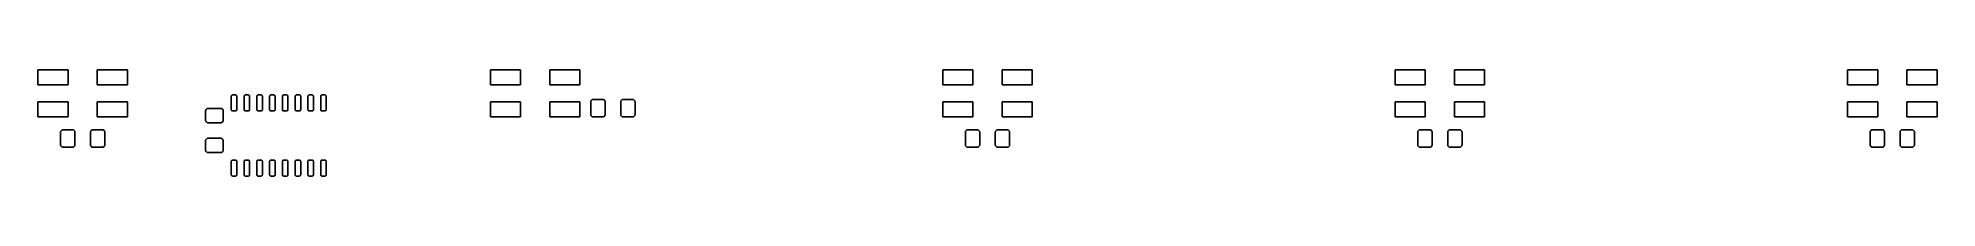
# Model space of a CAD drawing. Extents: x 56 to 244, y -89 to -78.
import ezdxf

# ---------------------------------------------------------------- set-up
doc = ezdxf.new("R2010")
doc.units = 0
doc.layers.add('BLACK', color=7, linetype='CONTINUOUS')

msp = doc.modelspace()

# ---------------------------------------------------------------- linework, layer by layer
at = {"layer": 'BLACK', "linetype": 'CONTINUOUS'}
for p, q in [((55.55, -79.65), (55.55, -78.15)), ((55.55, -78.15), (58.55, -78.15)), ((58.55, -78.15), (58.55, -79.65)), ((61.45, -79.65), (61.45, -78.15)), ((61.45, -78.15), (64.45, -78.15)), ((64.45, -78.15), (64.45, -79.65)), ((100.55, -79.65), (100.55, -78.15)), ((100.55, -78.15), (103.55, -78.15)), ((103.55, -78.15), (103.55, -79.65)), ((106.45, -79.65), (106.45, -78.15)), ((106.45, -78.15), (109.45, -78.15)), ((109.45, -78.15), (109.45, -79.65)), ((145.55, -79.65), (145.55, -78.15)), ((145.55, -78.15), (148.55, -78.15)), ((148.55, -78.15), (148.55, -79.65)), ((151.45, -79.65), (151.45, -78.15)), ((151.45, -78.15), (154.45, -78.15)), ((154.45, -78.15), (154.45, -79.65)), ((190.55, -79.65), (190.55, -78.15)), ((190.55, -78.15), (193.55, -78.15)), ((193.55, -78.15), (193.55, -79.65)), ((196.45, -79.65), (196.45, -78.15)), ((196.45, -78.15), (199.45, -78.15)), ((199.45, -78.15), (199.45, -79.65)), ((235.55, -79.65), (235.55, -78.15)), ((235.55, -78.15), (238.55, -78.15)), ((238.55, -78.15), (238.55, -79.65)), ((241.45, -79.65), (241.45, -78.15)), ((241.45, -78.15), (244.45, -78.15)), ((244.45, -78.15), (244.45, -79.65)), ((58.55, -79.65), (55.55, -79.65)), ((64.45, -79.65), (61.45, -79.65)), ((74.78, -80.7875), (74.7826, -80.7607)), ((74.78, -82.1125), (74.78, -80.7875)), ((74.7826, -80.7607), (74.7905, -80.7349)), ((74.7905, -80.7349), (74.8032, -80.7111)), ((74.8032, -80.7111), (74.8203, -80.6903)), ((74.8203, -80.6903), (74.8411, -80.6732)), ((74.8411, -80.6732), (74.8649, -80.6605)), ((74.8649, -80.6605), (74.8907, -80.6526)), ((74.8907, -80.6526), (74.9175, -80.65)), ((74.9175, -80.65), (75.1925, -80.65)), ((75.1925, -80.65), (75.2193, -80.6526)), ((75.2193, -80.6526), (75.2451, -80.6605)), ((75.2451, -80.6605), (75.2689, -80.6732)), ((75.2689, -80.6732), (75.2897, -80.6903)), ((75.2897, -80.6903), (75.3068, -80.7111)), ((75.3068, -80.7111), (75.3195, -80.7349)), ((75.3195, -80.7349), (75.3274, -80.7607)), ((75.3274, -80.7607), (75.33, -80.7875)), ((75.33, -80.7875), (75.33, -82.1125)), ((76.05, -80.7875), (76.0526, -80.7607)), ((76.05, -82.1125), (76.05, -80.7875)), ((76.0526, -80.7607), (76.0605, -80.7349)), ((76.0605, -80.7349), (76.0732, -80.7111)), ((76.0732, -80.7111), (76.0903, -80.6903)), ((76.0903, -80.6903), (76.1111, -80.6732)), ((76.1111, -80.6732), (76.1349, -80.6605)), ((76.1349, -80.6605), (76.1607, -80.6526)), ((76.1607, -80.6526), (76.1875, -80.65)), ((76.1875, -80.65), (76.4625, -80.65)), ((76.4625, -80.65), (76.4893, -80.6526)), ((76.4893, -80.6526), (76.5151, -80.6605)), ((76.5151, -80.6605), (76.5389, -80.6732)), ((76.5389, -80.6732), (76.5597, -80.6903)), ((76.5597, -80.6903), (76.5768, -80.7111)), ((76.5768, -80.7111), (76.5895, -80.7349)), ((76.5895, -80.7349), (76.5974, -80.7607)), ((76.5974, -80.7607), (76.6, -80.7875)), ((76.6, -80.7875), (76.6, -82.1125)), ((77.32, -80.7875), (77.3226, -80.7607)), ((77.32, -82.1125), (77.32, -80.7875)), ((77.3226, -80.7607), (77.3305, -80.7349)), ((77.3305, -80.7349), (77.3432, -80.7111)), ((77.3432, -80.7111), (77.3603, -80.6903)), ((77.3603, -80.6903), (77.3811, -80.6732)), ((77.3811, -80.6732), (77.4049, -80.6605)), ((77.4049, -80.6605), (77.4307, -80.6526)), ((77.4307, -80.6526), (77.4575, -80.65)), ((77.4575, -80.65), (77.7325, -80.65)), ((77.7325, -80.65), (77.7593, -80.6526)), ((77.7593, -80.6526), (77.7851, -80.6605)), ((77.7851, -80.6605), (77.8089, -80.6732)), ((77.8089, -80.6732), (77.8297, -80.6903)), ((77.8297, -80.6903), (77.8468, -80.7111)), ((77.8468, -80.7111), (77.8595, -80.7349)), ((77.8595, -80.7349), (77.8674, -80.7607)), ((77.8674, -80.7607), (77.87, -80.7875)), ((77.87, -80.7875), (77.87, -82.1125)), ((78.59, -80.7875), (78.5926, -80.7607)), ((78.59, -82.1125), (78.59, -80.7875)), ((78.5926, -80.7607), (78.6005, -80.7349)), ((78.6005, -80.7349), (78.6132, -80.7111)), ((78.6132, -80.7111), (78.6303, -80.6903)), ((78.6303, -80.6903), (78.6511, -80.6732)), ((78.6511, -80.6732), (78.6749, -80.6605)), ((78.6749, -80.6605), (78.7007, -80.6526)), ((78.7007, -80.6526), (78.7275, -80.65)), ((78.7275, -80.65), (79.0025, -80.65)), ((79.0025, -80.65), (79.0293, -80.6526)), ((79.0293, -80.6526), (79.0551, -80.6605)), ((79.0551, -80.6605), (79.0789, -80.6732)), ((79.0789, -80.6732), (79.0997, -80.6903)), ((79.0997, -80.6903), (79.1168, -80.7111)), ((79.1168, -80.7111), (79.1295, -80.7349)), ((79.1295, -80.7349), (79.1374, -80.7607)), ((79.1374, -80.7607), (79.14, -80.7875)), ((79.14, -80.7875), (79.14, -82.1125)), ((79.86, -80.7875), (79.8626, -80.7607)), ((79.86, -82.1125), (79.86, -80.7875)), ((79.8626, -80.7607), (79.8705, -80.7349)), ((79.8705, -80.7349), (79.8832, -80.7111)), ((79.8832, -80.7111), (79.9003, -80.6903)), ((79.9003, -80.6903), (79.9211, -80.6732)), ((79.9211, -80.6732), (79.9449, -80.6605)), ((79.9449, -80.6605), (79.9707, -80.6526)), ((79.9707, -80.6526), (79.9975, -80.65)), ((79.9975, -80.65), (80.2725, -80.65)), ((80.2725, -80.65), (80.2993, -80.6526)), ((80.2993, -80.6526), (80.3251, -80.6605)), ((80.3251, -80.6605), (80.3489, -80.6732)), ((80.3489, -80.6732), (80.3697, -80.6903)), ((80.3697, -80.6903), (80.3868, -80.7111)), ((80.3868, -80.7111), (80.3995, -80.7349)), ((80.3995, -80.7349), (80.4074, -80.7607)), ((80.4074, -80.7607), (80.41, -80.7875)), ((80.41, -80.7875), (80.41, -82.1125)), ((81.13, -80.7875), (81.1326, -80.7607)), ((81.13, -82.1125), (81.13, -80.7875)), ((81.1326, -80.7607), (81.1405, -80.7349)), ((81.1405, -80.7349), (81.1532, -80.7111)), ((81.1532, -80.7111), (81.1703, -80.6903)), ((81.1703, -80.6903), (81.1911, -80.6732)), ((81.1911, -80.6732), (81.2149, -80.6605)), ((81.2149, -80.6605), (81.2407, -80.6526)), ((81.2407, -80.6526), (81.2675, -80.65)), ((81.2675, -80.65), (81.5425, -80.65)), ((81.5425, -80.65), (81.5693, -80.6526)), ((81.5693, -80.6526), (81.5951, -80.6605)), ((81.5951, -80.6605), (81.6189, -80.6732)), ((81.6189, -80.6732), (81.6397, -80.6903)), ((81.6397, -80.6903), (81.6568, -80.7111)), ((81.6568, -80.7111), (81.6695, -80.7349)), ((81.6695, -80.7349), (81.6774, -80.7607)), ((81.6774, -80.7607), (81.68, -80.7875)), ((81.68, -80.7875), (81.68, -82.1125)), ((82.4, -80.7875), (82.4026, -80.7607)), ((82.4, -82.1125), (82.4, -80.7875)), ((82.4026, -80.7607), (82.4105, -80.7349)), ((82.4105, -80.7349), (82.4232, -80.7111)), ((82.4232, -80.7111), (82.4403, -80.6903)), ((82.4403, -80.6903), (82.4611, -80.6732)), ((82.4611, -80.6732), (82.4849, -80.6605)), ((82.4849, -80.6605), (82.5107, -80.6526)), ((82.5107, -80.6526), (82.5375, -80.65)), ((82.5375, -80.65), (82.8125, -80.65)), ((82.8125, -80.65), (82.8393, -80.6526)), ((82.8393, -80.6526), (82.8651, -80.6605)), ((82.8651, -80.6605), (82.8889, -80.6732)), ((82.8889, -80.6732), (82.9097, -80.6903)), ((82.9097, -80.6903), (82.9268, -80.7111)), ((82.9268, -80.7111), (82.9395, -80.7349)), ((82.9395, -80.7349), (82.9474, -80.7607)), ((82.9474, -80.7607), (82.95, -80.7875)), ((82.95, -80.7875), (82.95, -82.1125)), ((83.67, -80.7875), (83.6726, -80.7607)), ((83.67, -82.1125), (83.67, -80.7875)), ((83.6726, -80.7607), (83.6805, -80.7349)), ((83.6805, -80.7349), (83.6932, -80.7111)), ((83.6932, -80.7111), (83.7103, -80.6903)), ((83.7103, -80.6903), (83.7311, -80.6732)), ((83.7311, -80.6732), (83.7549, -80.6605)), ((83.7549, -80.6605), (83.7807, -80.6526)), ((83.7807, -80.6526), (83.8075, -80.65)), ((83.8075, -80.65), (84.0825, -80.65)), ((84.0825, -80.65), (84.1093, -80.6526)), ((84.1093, -80.6526), (84.1351, -80.6605)), ((84.1351, -80.6605), (84.1589, -80.6732)), ((84.1589, -80.6732), (84.1797, -80.6903)), ((84.1797, -80.6903), (84.1968, -80.7111)), ((84.1968, -80.7111), (84.2095, -80.7349)), ((84.2095, -80.7349), (84.2174, -80.7607)), ((84.2174, -80.7607), (84.22, -80.7875)), ((84.22, -80.7875), (84.22, -82.1125)), ((103.55, -79.65), (100.55, -79.65)), ((109.45, -79.65), (106.45, -79.65)), ((110.557, -81.2493), (110.58, -81.2061)), ((110.58, -81.2061), (110.611, -81.1682)), ((110.611, -81.1682), (110.649, -81.1371)), ((110.649, -81.1371), (110.692, -81.114)), ((110.692, -81.114), (110.739, -81.0998)), ((110.739, -81.0998), (110.787, -81.095)), ((110.787, -81.095), (111.712, -81.095)), ((111.712, -81.095), (111.761, -81.0998)), ((111.761, -81.0998), (111.808, -81.114)), ((111.808, -81.114), (111.851, -81.1371)), ((111.851, -81.1371), (111.889, -81.1682)), ((111.889, -81.1682), (111.92, -81.2061)), ((111.92, -81.2061), (111.943, -81.2493)), ((113.532, -81.2493), (113.555, -81.2061)), ((113.555, -81.2061), (113.586, -81.1682)), ((113.586, -81.1682), (113.624, -81.1371)), ((113.624, -81.1371), (113.667, -81.114)), ((113.667, -81.114), (113.714, -81.0998)), ((113.714, -81.0998), (113.762, -81.095)), ((113.762, -81.095), (114.688, -81.095)), ((114.688, -81.095), (114.736, -81.0998)), ((114.736, -81.0998), (114.783, -81.114)), ((114.783, -81.114), (114.826, -81.1371)), ((114.826, -81.1371), (114.864, -81.1682)), ((114.864, -81.1682), (114.895, -81.2061)), ((114.895, -81.2061), (114.918, -81.2493)), ((148.55, -79.65), (145.55, -79.65)), ((154.45, -79.65), (151.45, -79.65)), ((193.55, -79.65), (190.55, -79.65)), ((199.45, -79.65), (196.45, -79.65)), ((238.55, -79.65), (235.55, -79.65)), ((244.45, -79.65), (241.45, -79.65)), ((55.55, -82.85), (55.55, -81.35)), ((55.55, -81.35), (58.55, -81.35)), ((58.55, -82.85), (55.55, -82.85)), ((58.55, -81.35), (58.55, -82.85)), ((61.45, -82.85), (61.45, -81.35)), ((61.45, -81.35), (64.45, -81.35)), ((64.45, -82.85), (61.45, -82.85)), ((64.45, -81.35), (64.45, -82.85)), ((72.225, -82.25), (72.2298, -82.2012)), ((72.225, -83.175), (72.225, -82.25)), ((72.2298, -82.2012), (72.244, -82.1543)), ((72.244, -82.1543), (72.2671, -82.1111)), ((72.2671, -82.1111), (72.2982, -82.0732)), ((72.2982, -82.0732), (72.3361, -82.0421)), ((72.3361, -82.0421), (72.3793, -82.019)), ((72.3793, -82.019), (72.4262, -82.0048)), ((72.4262, -82.0048), (72.475, -82)), ((72.475, -82), (73.725, -82)), ((73.725, -82), (73.7738, -82.0048)), ((73.7738, -82.0048), (73.8207, -82.019)), ((73.8207, -82.019), (73.8639, -82.0421)), ((73.8639, -82.0421), (73.9018, -82.0732)), ((73.9018, -82.0732), (73.9329, -82.1111)), ((73.9329, -82.1111), (73.956, -82.1543)), ((73.956, -82.1543), (73.9702, -82.2012)), ((73.9702, -82.2012), (73.975, -82.25)), ((73.975, -82.25), (73.975, -83.175)), ((74.7826, -82.1393), (74.78, -82.1125)), ((74.7905, -82.1651), (74.7826, -82.1393)), ((74.8032, -82.1889), (74.7905, -82.1651)), ((74.8203, -82.2097), (74.8032, -82.1889)), ((74.8411, -82.2268), (74.8203, -82.2097)), ((74.8649, -82.2395), (74.8411, -82.2268)), ((74.8907, -82.2474), (74.8649, -82.2395)), ((74.9175, -82.25), (74.8907, -82.2474)), ((75.1925, -82.25), (74.9175, -82.25)), ((75.2193, -82.2474), (75.1925, -82.25)), ((75.2451, -82.2395), (75.2193, -82.2474)), ((75.2689, -82.2268), (75.2451, -82.2395)), ((75.2897, -82.2097), (75.2689, -82.2268)), ((75.3068, -82.1889), (75.2897, -82.2097)), ((75.3195, -82.1651), (75.3068, -82.1889)), ((75.3274, -82.1393), (75.3195, -82.1651)), ((75.33, -82.1125), (75.3274, -82.1393)), ((76.0526, -82.1393), (76.05, -82.1125)), ((76.0605, -82.1651), (76.0526, -82.1393)), ((76.0732, -82.1889), (76.0605, -82.1651)), ((76.0903, -82.2097), (76.0732, -82.1889)), ((76.1111, -82.2268), (76.0903, -82.2097)), ((76.1349, -82.2395), (76.1111, -82.2268)), ((76.1607, -82.2474), (76.1349, -82.2395)), ((76.1875, -82.25), (76.1607, -82.2474)), ((76.4625, -82.25), (76.1875, -82.25)), ((76.4893, -82.2474), (76.4625, -82.25)), ((76.5151, -82.2395), (76.4893, -82.2474)), ((76.5389, -82.2268), (76.5151, -82.2395)), ((76.5597, -82.2097), (76.5389, -82.2268)), ((76.5768, -82.1889), (76.5597, -82.2097)), ((76.5895, -82.1651), (76.5768, -82.1889)), ((76.5974, -82.1393), (76.5895, -82.1651)), ((76.6, -82.1125), (76.5974, -82.1393)), ((77.3226, -82.1393), (77.32, -82.1125)), ((77.3305, -82.1651), (77.3226, -82.1393)), ((77.3432, -82.1889), (77.3305, -82.1651)), ((77.3603, -82.2097), (77.3432, -82.1889)), ((77.3811, -82.2268), (77.3603, -82.2097)), ((77.4049, -82.2395), (77.3811, -82.2268)), ((77.4307, -82.2474), (77.4049, -82.2395)), ((77.4575, -82.25), (77.4307, -82.2474)), ((77.7325, -82.25), (77.4575, -82.25)), ((77.7593, -82.2474), (77.7325, -82.25)), ((77.7851, -82.2395), (77.7593, -82.2474)), ((77.8089, -82.2268), (77.7851, -82.2395)), ((77.8297, -82.2097), (77.8089, -82.2268)), ((77.8468, -82.1889), (77.8297, -82.2097)), ((77.8595, -82.1651), (77.8468, -82.1889)), ((77.8674, -82.1393), (77.8595, -82.1651)), ((77.87, -82.1125), (77.8674, -82.1393)), ((78.5926, -82.1393), (78.59, -82.1125)), ((78.6005, -82.1651), (78.5926, -82.1393)), ((78.6132, -82.1889), (78.6005, -82.1651)), ((78.6303, -82.2097), (78.6132, -82.1889)), ((78.6511, -82.2268), (78.6303, -82.2097)), ((78.6749, -82.2395), (78.6511, -82.2268)), ((78.7007, -82.2474), (78.6749, -82.2395)), ((78.7275, -82.25), (78.7007, -82.2474)), ((79.0025, -82.25), (78.7275, -82.25)), ((79.0293, -82.2474), (79.0025, -82.25)), ((79.0551, -82.2395), (79.0293, -82.2474)), ((79.0789, -82.2268), (79.0551, -82.2395)), ((79.0997, -82.2097), (79.0789, -82.2268)), ((79.1168, -82.1889), (79.0997, -82.2097)), ((79.1295, -82.1651), (79.1168, -82.1889)), ((79.1374, -82.1393), (79.1295, -82.1651)), ((79.14, -82.1125), (79.1374, -82.1393)), ((79.8626, -82.1393), (79.86, -82.1125)), ((79.8705, -82.1651), (79.8626, -82.1393)), ((79.8832, -82.1889), (79.8705, -82.1651)), ((79.9003, -82.2097), (79.8832, -82.1889)), ((79.9211, -82.2268), (79.9003, -82.2097)), ((79.9449, -82.2395), (79.9211, -82.2268)), ((79.9707, -82.2474), (79.9449, -82.2395)), ((79.9975, -82.25), (79.9707, -82.2474)), ((80.2725, -82.25), (79.9975, -82.25)), ((80.2993, -82.2474), (80.2725, -82.25)), ((80.3251, -82.2395), (80.2993, -82.2474)), ((80.3489, -82.2268), (80.3251, -82.2395)), ((80.3697, -82.2097), (80.3489, -82.2268)), ((80.3868, -82.1889), (80.3697, -82.2097)), ((80.3995, -82.1651), (80.3868, -82.1889)), ((80.4074, -82.1393), (80.3995, -82.1651)), ((80.41, -82.1125), (80.4074, -82.1393)), ((81.1326, -82.1393), (81.13, -82.1125)), ((81.1405, -82.1651), (81.1326, -82.1393)), ((81.1532, -82.1889), (81.1405, -82.1651)), ((81.1703, -82.2097), (81.1532, -82.1889)), ((81.1911, -82.2268), (81.1703, -82.2097)), ((81.2149, -82.2395), (81.1911, -82.2268)), ((81.2407, -82.2474), (81.2149, -82.2395)), ((81.2675, -82.25), (81.2407, -82.2474)), ((81.5425, -82.25), (81.2675, -82.25)), ((81.5693, -82.2474), (81.5425, -82.25)), ((81.5951, -82.2395), (81.5693, -82.2474)), ((81.6189, -82.2268), (81.5951, -82.2395)), ((81.6397, -82.2097), (81.6189, -82.2268)), ((81.6568, -82.1889), (81.6397, -82.2097)), ((81.6695, -82.1651), (81.6568, -82.1889)), ((81.6774, -82.1393), (81.6695, -82.1651)), ((81.68, -82.1125), (81.6774, -82.1393)), ((82.4026, -82.1393), (82.4, -82.1125)), ((82.4105, -82.1651), (82.4026, -82.1393)), ((82.4232, -82.1889), (82.4105, -82.1651)), ((82.4403, -82.2097), (82.4232, -82.1889)), ((82.4611, -82.2268), (82.4403, -82.2097)), ((82.4849, -82.2395), (82.4611, -82.2268)), ((82.5107, -82.2474), (82.4849, -82.2395)), ((82.5375, -82.25), (82.5107, -82.2474)), ((82.8125, -82.25), (82.5375, -82.25)), ((82.8393, -82.2474), (82.8125, -82.25)), ((82.8651, -82.2395), (82.8393, -82.2474)), ((82.8889, -82.2268), (82.8651, -82.2395)), ((82.9097, -82.2097), (82.8889, -82.2268)), ((82.9268, -82.1889), (82.9097, -82.2097)), ((82.9395, -82.1651), (82.9268, -82.1889)), ((82.9474, -82.1393), (82.9395, -82.1651)), ((82.95, -82.1125), (82.9474, -82.1393)), ((83.6726, -82.1393), (83.67, -82.1125)), ((83.6805, -82.1651), (83.6726, -82.1393)), ((83.6932, -82.1889), (83.6805, -82.1651)), ((83.7103, -82.2097), (83.6932, -82.1889)), ((83.7311, -82.2268), (83.7103, -82.2097)), ((83.7549, -82.2395), (83.7311, -82.2268)), ((83.7807, -82.2474), (83.7549, -82.2395)), ((83.8075, -82.25), (83.7807, -82.2474)), ((84.0825, -82.25), (83.8075, -82.25)), ((84.1093, -82.2474), (84.0825, -82.25)), ((84.1351, -82.2395), (84.1093, -82.2474)), ((84.1589, -82.2268), (84.1351, -82.2395)), ((84.1797, -82.2097), (84.1589, -82.2268)), ((84.1968, -82.1889), (84.1797, -82.2097)), ((84.2095, -82.1651), (84.1968, -82.1889)), ((84.2174, -82.1393), (84.2095, -82.1651)), ((84.22, -82.1125), (84.2174, -82.1393)), ((100.55, -82.85), (100.55, -81.35)), ((100.55, -81.35), (103.55, -81.35)), ((103.55, -82.85), (100.55, -82.85)), ((103.55, -81.35), (103.55, -82.85)), ((106.45, -82.85), (106.45, -81.35)), ((106.45, -81.35), (109.45, -81.35)), ((109.45, -82.85), (106.45, -82.85)), ((109.45, -81.35), (109.45, -82.85)), ((110.537, -81.345), (110.542, -81.2962)), ((110.537, -82.595), (110.537, -81.345)), ((110.542, -82.6438), (110.537, -82.595)), ((110.542, -81.2962), (110.557, -81.2493)), ((110.557, -82.6907), (110.542, -82.6438)), ((110.58, -82.7339), (110.557, -82.6907)), ((110.611, -82.7718), (110.58, -82.7339)), ((110.649, -82.8029), (110.611, -82.7718)), ((110.692, -82.826), (110.649, -82.8029)), ((110.739, -82.8402), (110.692, -82.826)), ((110.787, -82.845), (110.739, -82.8402)), ((111.712, -82.845), (110.787, -82.845)), ((111.761, -82.8402), (111.712, -82.845)), ((111.808, -82.826), (111.761, -82.8402)), ((111.851, -82.8029), (111.808, -82.826)), ((111.889, -82.7718), (111.851, -82.8029)), ((111.92, -82.7339), (111.889, -82.7718)), ((111.943, -82.6907), (111.92, -82.7339)), ((111.943, -81.2493), (111.958, -81.2962)), ((111.958, -82.6438), (111.943, -82.6907)), ((111.958, -81.2962), (111.962, -81.345)), ((111.962, -82.595), (111.958, -82.6438)), ((111.962, -81.345), (111.962, -82.595)), ((113.512, -81.345), (113.517, -81.2962)), ((113.512, -82.595), (113.512, -81.345)), ((113.517, -82.6438), (113.512, -82.595)), ((113.517, -81.2962), (113.532, -81.2493)), ((113.532, -82.6907), (113.517, -82.6438)), ((113.555, -82.7339), (113.532, -82.6907)), ((113.586, -82.7718), (113.555, -82.7339)), ((113.624, -82.8029), (113.586, -82.7718)), ((113.667, -82.826), (113.624, -82.8029)), ((113.714, -82.8402), (113.667, -82.826)), ((113.762, -82.845), (113.714, -82.8402)), ((114.688, -82.845), (113.762, -82.845)), ((114.736, -82.8402), (114.688, -82.845)), ((114.783, -82.826), (114.736, -82.8402)), ((114.826, -82.8029), (114.783, -82.826)), ((114.864, -82.7718), (114.826, -82.8029)), ((114.895, -82.7339), (114.864, -82.7718)), ((114.918, -82.6907), (114.895, -82.7339)), ((114.918, -81.2493), (114.933, -81.2962)), ((114.933, -82.6438), (114.918, -82.6907)), ((114.933, -81.2962), (114.938, -81.345)), ((114.938, -82.595), (114.933, -82.6438)), ((114.938, -81.345), (114.938, -82.595)), ((145.55, -82.85), (145.55, -81.35)), ((145.55, -81.35), (148.55, -81.35)), ((148.55, -82.85), (145.55, -82.85)), ((148.55, -81.35), (148.55, -82.85)), ((151.45, -82.85), (151.45, -81.35)), ((151.45, -81.35), (154.45, -81.35)), ((154.45, -82.85), (151.45, -82.85)), ((154.45, -81.35), (154.45, -82.85)), ((190.55, -82.85), (190.55, -81.35)), ((190.55, -81.35), (193.55, -81.35)), ((193.55, -82.85), (190.55, -82.85)), ((193.55, -81.35), (193.55, -82.85)), ((196.45, -82.85), (196.45, -81.35)), ((196.45, -81.35), (199.45, -81.35)), ((199.45, -82.85), (196.45, -82.85)), ((199.45, -81.35), (199.45, -82.85)), ((235.55, -82.85), (235.55, -81.35)), ((235.55, -81.35), (238.55, -81.35)), ((238.55, -82.85), (235.55, -82.85)), ((238.55, -81.35), (238.55, -82.85)), ((241.45, -82.85), (241.45, -81.35)), ((241.45, -81.35), (244.45, -81.35)), ((244.45, -82.85), (241.45, -82.85)), ((244.45, -81.35), (244.45, -82.85)), ((57.8, -84.375), (57.8048, -84.3262)), ((57.8, -85.625), (57.8, -84.375)), ((57.8048, -84.3262), (57.819, -84.2793)), ((57.819, -84.2793), (57.8421, -84.2361)), ((57.8421, -84.2361), (57.8732, -84.1982)), ((57.8732, -84.1982), (57.9111, -84.1671)), ((57.9111, -84.1671), (57.9543, -84.144)), ((57.9543, -84.144), (58.0012, -84.1298)), ((58.0012, -84.1298), (58.05, -84.125)), ((58.05, -84.125), (58.975, -84.125)), ((58.975, -84.125), (59.0238, -84.1298)), ((59.0238, -84.1298), (59.0707, -84.144)), ((59.0707, -84.144), (59.1139, -84.1671)), ((59.1139, -84.1671), (59.1518, -84.1982)), ((59.1518, -84.1982), (59.1829, -84.2361)), ((59.1829, -84.2361), (59.206, -84.2793)), ((59.206, -84.2793), (59.2202, -84.3262)), ((59.2202, -84.3262), (59.225, -84.375)), ((59.225, -84.375), (59.225, -85.625)), ((60.775, -84.375), (60.7798, -84.3262)), ((60.775, -85.625), (60.775, -84.375)), ((60.7798, -84.3262), (60.794, -84.2793)), ((60.794, -84.2793), (60.8171, -84.2361)), ((60.8171, -84.2361), (60.8482, -84.1982)), ((60.8482, -84.1982), (60.8861, -84.1671)), ((60.8861, -84.1671), (60.9293, -84.144)), ((60.9293, -84.144), (60.9762, -84.1298)), ((60.9762, -84.1298), (61.025, -84.125)), ((61.025, -84.125), (61.95, -84.125)), ((61.95, -84.125), (61.9988, -84.1298)), ((61.9988, -84.1298), (62.0457, -84.144)), ((62.0457, -84.144), (62.0889, -84.1671)), ((62.0889, -84.1671), (62.1268, -84.1982)), ((62.1268, -84.1982), (62.1579, -84.2361)), ((62.1579, -84.2361), (62.181, -84.2793)), ((62.181, -84.2793), (62.1952, -84.3262)), ((62.1952, -84.3262), (62.2, -84.375)), ((62.2, -84.375), (62.2, -85.625)), ((72.2298, -83.2238), (72.225, -83.175)), ((72.244, -83.2707), (72.2298, -83.2238)), ((72.2671, -83.3139), (72.244, -83.2707)), ((72.2982, -83.3518), (72.2671, -83.3139)), ((72.3361, -83.3829), (72.2982, -83.3518)), ((72.3793, -83.406), (72.3361, -83.3829)), ((72.3361, -85.0171), (72.3793, -84.994)), ((72.4262, -83.4202), (72.3793, -83.406)), ((72.3793, -84.994), (72.4262, -84.9798)), ((72.475, -83.425), (72.4262, -83.4202)), ((72.4262, -84.9798), (72.475, -84.975)), ((73.725, -83.425), (72.475, -83.425)), ((72.475, -84.975), (73.725, -84.975)), ((73.7738, -83.4202), (73.725, -83.425)), ((73.725, -84.975), (73.7738, -84.9798)), ((73.8207, -83.406), (73.7738, -83.4202)), ((73.7738, -84.9798), (73.8207, -84.994)), ((73.8639, -83.3829), (73.8207, -83.406)), ((73.8207, -84.994), (73.8639, -85.0171)), ((73.9018, -83.3518), (73.8639, -83.3829)), ((73.9329, -83.3139), (73.9018, -83.3518)), ((73.956, -83.2707), (73.9329, -83.3139)), ((73.9702, -83.2238), (73.956, -83.2707)), ((73.975, -83.175), (73.9702, -83.2238)), ((147.8, -84.375), (147.805, -84.3262)), ((147.8, -85.625), (147.8, -84.375)), ((147.805, -84.3262), (147.819, -84.2793)), ((147.819, -84.2793), (147.842, -84.2361)), ((147.842, -84.2361), (147.873, -84.1982)), ((147.873, -84.1982), (147.911, -84.1671)), ((147.911, -84.1671), (147.954, -84.144)), ((147.954, -84.144), (148.001, -84.1298)), ((148.001, -84.1298), (148.05, -84.125)), ((148.05, -84.125), (148.975, -84.125)), ((148.975, -84.125), (149.024, -84.1298)), ((149.024, -84.1298), (149.071, -84.144)), ((149.071, -84.144), (149.114, -84.1671)), ((149.114, -84.1671), (149.152, -84.1982)), ((149.152, -84.1982), (149.183, -84.2361)), ((149.183, -84.2361), (149.206, -84.2793)), ((149.206, -84.2793), (149.22, -84.3262)), ((149.22, -84.3262), (149.225, -84.375)), ((149.225, -84.375), (149.225, -85.625)), ((150.775, -84.375), (150.78, -84.3262)), ((150.775, -85.625), (150.775, -84.375)), ((150.78, -84.3262), (150.794, -84.2793)), ((150.794, -84.2793), (150.817, -84.2361)), ((150.817, -84.2361), (150.848, -84.1982)), ((150.848, -84.1982), (150.886, -84.1671)), ((150.886, -84.1671), (150.929, -84.144)), ((150.929, -84.144), (150.976, -84.1298)), ((150.976, -84.1298), (151.025, -84.125)), ((151.025, -84.125), (151.95, -84.125)), ((151.95, -84.125), (151.999, -84.1298)), ((151.999, -84.1298), (152.046, -84.144)), ((152.046, -84.144), (152.089, -84.1671)), ((152.089, -84.1671), (152.127, -84.1982)), ((152.127, -84.1982), (152.158, -84.2361)), ((152.158, -84.2361), (152.181, -84.2793)), ((152.181, -84.2793), (152.195, -84.3262)), ((152.195, -84.3262), (152.2, -84.375)), ((152.2, -84.375), (152.2, -85.625)), ((192.8, -84.375), (192.805, -84.3262)), ((192.8, -85.625), (192.8, -84.375)), ((192.805, -84.3262), (192.819, -84.2793)), ((192.819, -84.2793), (192.842, -84.2361)), ((192.842, -84.2361), (192.873, -84.1982)), ((192.873, -84.1982), (192.911, -84.1671)), ((192.911, -84.1671), (192.954, -84.144)), ((192.954, -84.144), (193.001, -84.1298)), ((193.001, -84.1298), (193.05, -84.125)), ((193.05, -84.125), (193.975, -84.125)), ((193.975, -84.125), (194.024, -84.1298)), ((194.024, -84.1298), (194.071, -84.144)), ((194.071, -84.144), (194.114, -84.1671)), ((194.114, -84.1671), (194.152, -84.1982)), ((194.152, -84.1982), (194.183, -84.2361)), ((194.183, -84.2361), (194.206, -84.2793)), ((194.206, -84.2793), (194.22, -84.3262)), ((194.22, -84.3262), (194.225, -84.375)), ((194.225, -84.375), (194.225, -85.625)), ((195.775, -84.375), (195.78, -84.3262)), ((195.775, -85.625), (195.775, -84.375)), ((195.78, -84.3262), (195.794, -84.2793)), ((195.794, -84.2793), (195.817, -84.2361)), ((195.817, -84.2361), (195.848, -84.1982)), ((195.848, -84.1982), (195.886, -84.1671)), ((195.886, -84.1671), (195.929, -84.144)), ((195.929, -84.144), (195.976, -84.1298)), ((195.976, -84.1298), (196.025, -84.125)), ((196.025, -84.125), (196.95, -84.125)), ((196.95, -84.125), (196.999, -84.1298)), ((196.999, -84.1298), (197.046, -84.144)), ((197.046, -84.144), (197.089, -84.1671)), ((197.089, -84.1671), (197.127, -84.1982)), ((197.127, -84.1982), (197.158, -84.2361)), ((197.158, -84.2361), (197.181, -84.2793)), ((197.181, -84.2793), (197.195, -84.3262)), ((197.195, -84.3262), (197.2, -84.375)), ((197.2, -84.375), (197.2, -85.625)), ((237.8, -84.375), (237.805, -84.3262)), ((237.8, -85.625), (237.8, -84.375)), ((237.805, -84.3262), (237.819, -84.2793)), ((237.819, -84.2793), (237.842, -84.2361)), ((237.842, -84.2361), (237.873, -84.1982)), ((237.873, -84.1982), (237.911, -84.1671)), ((237.911, -84.1671), (237.954, -84.144)), ((237.954, -84.144), (238.001, -84.1298)), ((238.001, -84.1298), (238.05, -84.125)), ((238.05, -84.125), (238.975, -84.125)), ((238.975, -84.125), (239.024, -84.1298)), ((239.024, -84.1298), (239.071, -84.144)), ((239.071, -84.144), (239.114, -84.1671)), ((239.114, -84.1671), (239.152, -84.1982)), ((239.152, -84.1982), (239.183, -84.2361)), ((239.183, -84.2361), (239.206, -84.2793)), ((239.206, -84.2793), (239.22, -84.3262)), ((239.22, -84.3262), (239.225, -84.375)), ((239.225, -84.375), (239.225, -85.625)), ((240.775, -84.375), (240.78, -84.3262)), ((240.775, -85.625), (240.775, -84.375)), ((240.78, -84.3262), (240.794, -84.2793)), ((240.794, -84.2793), (240.817, -84.2361)), ((240.817, -84.2361), (240.848, -84.1982)), ((240.848, -84.1982), (240.886, -84.1671)), ((240.886, -84.1671), (240.929, -84.144)), ((240.929, -84.144), (240.976, -84.1298)), ((240.976, -84.1298), (241.025, -84.125)), ((241.025, -84.125), (241.95, -84.125)), ((241.95, -84.125), (241.999, -84.1298)), ((241.999, -84.1298), (242.046, -84.144)), ((242.046, -84.144), (242.089, -84.1671)), ((242.089, -84.1671), (242.127, -84.1982)), ((242.127, -84.1982), (242.158, -84.2361)), ((242.158, -84.2361), (242.181, -84.2793)), ((242.181, -84.2793), (242.195, -84.3262)), ((242.195, -84.3262), (242.2, -84.375)), ((242.2, -84.375), (242.2, -85.625)), ((57.8048, -85.6738), (57.8, -85.625)), ((57.819, -85.7207), (57.8048, -85.6738)), ((57.8421, -85.7639), (57.819, -85.7207)), ((57.8732, -85.8018), (57.8421, -85.7639)), ((57.9111, -85.8329), (57.8732, -85.8018)), ((57.9543, -85.856), (57.9111, -85.8329)), ((58.0012, -85.8702), (57.9543, -85.856)), ((58.05, -85.875), (58.0012, -85.8702)), ((58.975, -85.875), (58.05, -85.875)), ((59.0238, -85.8702), (58.975, -85.875)), ((59.0707, -85.856), (59.0238, -85.8702)), ((59.1139, -85.8329), (59.0707, -85.856)), ((59.1518, -85.8018), (59.1139, -85.8329)), ((59.1829, -85.7639), (59.1518, -85.8018)), ((59.206, -85.7207), (59.1829, -85.7639)), ((59.2202, -85.6738), (59.206, -85.7207)), ((59.225, -85.625), (59.2202, -85.6738)), ((60.7798, -85.6738), (60.775, -85.625)), ((60.794, -85.7207), (60.7798, -85.6738)), ((60.8171, -85.7639), (60.794, -85.7207)), ((60.8482, -85.8018), (60.8171, -85.7639)), ((60.8861, -85.8329), (60.8482, -85.8018)), ((60.9293, -85.856), (60.8861, -85.8329)), ((60.9762, -85.8702), (60.9293, -85.856)), ((61.025, -85.875), (60.9762, -85.8702)), ((61.95, -85.875), (61.025, -85.875)), ((61.9988, -85.8702), (61.95, -85.875)), ((62.0457, -85.856), (61.9988, -85.8702)), ((62.0889, -85.8329), (62.0457, -85.856)), ((62.1268, -85.8018), (62.0889, -85.8329)), ((62.1579, -85.7639), (62.1268, -85.8018)), ((62.181, -85.7207), (62.1579, -85.7639)), ((62.1952, -85.6738), (62.181, -85.7207)), ((62.2, -85.625), (62.1952, -85.6738)), ((72.225, -85.225), (72.2298, -85.1762)), ((72.225, -86.15), (72.225, -85.225)), ((72.2298, -86.1988), (72.225, -86.15)), ((72.2298, -85.1762), (72.244, -85.1293)), ((72.244, -86.2457), (72.2298, -86.1988)), ((72.244, -85.1293), (72.2671, -85.0861)), ((72.2671, -86.2889), (72.244, -86.2457)), ((72.2671, -85.0861), (72.2982, -85.0482)), ((72.2982, -86.3268), (72.2671, -86.2889)), ((72.2982, -85.0482), (72.3361, -85.0171)), ((72.3361, -86.3579), (72.2982, -86.3268)), ((72.3793, -86.381), (72.3361, -86.3579)), ((72.4262, -86.3952), (72.3793, -86.381)), ((72.475, -86.4), (72.4262, -86.3952)), ((73.725, -86.4), (72.475, -86.4)), ((73.7738, -86.3952), (73.725, -86.4)), ((73.8207, -86.381), (73.7738, -86.3952)), ((73.8639, -86.3579), (73.8207, -86.381)), ((73.8639, -85.0171), (73.9018, -85.0482)), ((73.9018, -86.3268), (73.8639, -86.3579)), ((73.9018, -85.0482), (73.9329, -85.0861)), ((73.9329, -86.2889), (73.9018, -86.3268)), ((73.9329, -85.0861), (73.956, -85.1293)), ((73.956, -86.2457), (73.9329, -86.2889)), ((73.956, -85.1293), (73.9702, -85.1762)), ((73.9702, -86.1988), (73.956, -86.2457)), ((73.9702, -85.1762), (73.975, -85.225)), ((73.975, -86.15), (73.9702, -86.1988)), ((73.975, -85.225), (73.975, -86.15)), ((147.805, -85.6738), (147.8, -85.625)), ((147.819, -85.7207), (147.805, -85.6738)), ((147.842, -85.7639), (147.819, -85.7207)), ((147.873, -85.8018), (147.842, -85.7639)), ((147.911, -85.8329), (147.873, -85.8018)), ((147.954, -85.856), (147.911, -85.8329)), ((148.001, -85.8702), (147.954, -85.856)), ((148.05, -85.875), (148.001, -85.8702)), ((148.975, -85.875), (148.05, -85.875)), ((149.024, -85.8702), (148.975, -85.875)), ((149.071, -85.856), (149.024, -85.8702)), ((149.114, -85.8329), (149.071, -85.856)), ((149.152, -85.8018), (149.114, -85.8329)), ((149.183, -85.7639), (149.152, -85.8018)), ((149.206, -85.7207), (149.183, -85.7639)), ((149.22, -85.6738), (149.206, -85.7207)), ((149.225, -85.625), (149.22, -85.6738)), ((150.78, -85.6738), (150.775, -85.625)), ((150.794, -85.7207), (150.78, -85.6738)), ((150.817, -85.7639), (150.794, -85.7207)), ((150.848, -85.8018), (150.817, -85.7639)), ((150.886, -85.8329), (150.848, -85.8018)), ((150.929, -85.856), (150.886, -85.8329)), ((150.976, -85.8702), (150.929, -85.856)), ((151.025, -85.875), (150.976, -85.8702)), ((151.95, -85.875), (151.025, -85.875)), ((151.999, -85.8702), (151.95, -85.875)), ((152.046, -85.856), (151.999, -85.8702)), ((152.089, -85.8329), (152.046, -85.856)), ((152.127, -85.8018), (152.089, -85.8329)), ((152.158, -85.7639), (152.127, -85.8018)), ((152.181, -85.7207), (152.158, -85.7639)), ((152.195, -85.6738), (152.181, -85.7207)), ((152.2, -85.625), (152.195, -85.6738)), ((192.805, -85.6738), (192.8, -85.625)), ((192.819, -85.7207), (192.805, -85.6738)), ((192.842, -85.7639), (192.819, -85.7207)), ((192.873, -85.8018), (192.842, -85.7639)), ((192.911, -85.8329), (192.873, -85.8018)), ((192.954, -85.856), (192.911, -85.8329)), ((193.001, -85.8702), (192.954, -85.856)), ((193.05, -85.875), (193.001, -85.8702)), ((193.975, -85.875), (193.05, -85.875)), ((194.024, -85.8702), (193.975, -85.875)), ((194.071, -85.856), (194.024, -85.8702)), ((194.114, -85.8329), (194.071, -85.856)), ((194.152, -85.8018), (194.114, -85.8329)), ((194.183, -85.7639), (194.152, -85.8018)), ((194.206, -85.7207), (194.183, -85.7639)), ((194.22, -85.6738), (194.206, -85.7207)), ((194.225, -85.625), (194.22, -85.6738)), ((195.78, -85.6738), (195.775, -85.625)), ((195.794, -85.7207), (195.78, -85.6738)), ((195.817, -85.7639), (195.794, -85.7207)), ((195.848, -85.8018), (195.817, -85.7639)), ((195.886, -85.8329), (195.848, -85.8018)), ((195.929, -85.856), (195.886, -85.8329)), ((195.976, -85.8702), (195.929, -85.856)), ((196.025, -85.875), (195.976, -85.8702)), ((196.95, -85.875), (196.025, -85.875)), ((196.999, -85.8702), (196.95, -85.875)), ((197.046, -85.856), (196.999, -85.8702)), ((197.089, -85.8329), (197.046, -85.856)), ((197.127, -85.8018), (197.089, -85.8329)), ((197.158, -85.7639), (197.127, -85.8018)), ((197.181, -85.7207), (197.158, -85.7639)), ((197.195, -85.6738), (197.181, -85.7207)), ((197.2, -85.625), (197.195, -85.6738)), ((237.805, -85.6738), (237.8, -85.625)), ((237.819, -85.7207), (237.805, -85.6738)), ((237.842, -85.7639), (237.819, -85.7207)), ((237.873, -85.8018), (237.842, -85.7639)), ((237.911, -85.8329), (237.873, -85.8018)), ((237.954, -85.856), (237.911, -85.8329)), ((238.001, -85.8702), (237.954, -85.856)), ((238.05, -85.875), (238.001, -85.8702)), ((238.975, -85.875), (238.05, -85.875)), ((239.024, -85.8702), (238.975, -85.875)), ((239.071, -85.856), (239.024, -85.8702)), ((239.114, -85.8329), (239.071, -85.856)), ((239.152, -85.8018), (239.114, -85.8329)), ((239.183, -85.7639), (239.152, -85.8018)), ((239.206, -85.7207), (239.183, -85.7639)), ((239.22, -85.6738), (239.206, -85.7207)), ((239.225, -85.625), (239.22, -85.6738)), ((240.78, -85.6738), (240.775, -85.625)), ((240.794, -85.7207), (240.78, -85.6738)), ((240.817, -85.7639), (240.794, -85.7207)), ((240.848, -85.8018), (240.817, -85.7639)), ((240.886, -85.8329), (240.848, -85.8018)), ((240.929, -85.856), (240.886, -85.8329)), ((240.976, -85.8702), (240.929, -85.856)), ((241.025, -85.875), (240.976, -85.8702)), ((241.95, -85.875), (241.025, -85.875)), ((241.999, -85.8702), (241.95, -85.875)), ((242.046, -85.856), (241.999, -85.8702)), ((242.089, -85.8329), (242.046, -85.856)), ((242.127, -85.8018), (242.089, -85.8329)), ((242.158, -85.7639), (242.127, -85.8018)), ((242.181, -85.7207), (242.158, -85.7639)), ((242.195, -85.6738), (242.181, -85.7207)), ((242.2, -85.625), (242.195, -85.6738)), ((74.78, -87.2875), (74.7826, -87.2607)), ((74.78, -88.6125), (74.78, -87.2875)), ((74.7826, -88.6393), (74.78, -88.6125)), ((74.7826, -87.2607), (74.7905, -87.2349)), ((74.7905, -88.6651), (74.7826, -88.6393)), ((74.7905, -87.2349), (74.8032, -87.2111)), ((74.8032, -88.6889), (74.7905, -88.6651)), ((74.8032, -87.2111), (74.8203, -87.1903)), ((74.8203, -88.7097), (74.8032, -88.6889)), ((74.8203, -87.1903), (74.8411, -87.1732)), ((74.8411, -88.7268), (74.8203, -88.7097)), ((74.8411, -87.1732), (74.8649, -87.1605)), ((74.8649, -88.7395), (74.8411, -88.7268)), ((74.8649, -87.1605), (74.8907, -87.1526)), ((74.8907, -88.7474), (74.8649, -88.7395)), ((74.8907, -87.1526), (74.9175, -87.15)), ((74.9175, -88.75), (74.8907, -88.7474)), ((74.9175, -87.15), (75.1925, -87.15)), ((75.1925, -88.75), (74.9175, -88.75)), ((75.1925, -87.15), (75.2193, -87.1526)), ((75.2193, -88.7474), (75.1925, -88.75)), ((75.2193, -87.1526), (75.2451, -87.1605)), ((75.2451, -88.7395), (75.2193, -88.7474)), ((75.2451, -87.1605), (75.2689, -87.1732)), ((75.2689, -88.7268), (75.2451, -88.7395)), ((75.2689, -87.1732), (75.2897, -87.1903)), ((75.2897, -88.7097), (75.2689, -88.7268)), ((75.2897, -87.1903), (75.3068, -87.2111)), ((75.3068, -88.6889), (75.2897, -88.7097)), ((75.3068, -87.2111), (75.3195, -87.2349)), ((75.3195, -88.6651), (75.3068, -88.6889)), ((75.3195, -87.2349), (75.3274, -87.2607)), ((75.3274, -88.6393), (75.3195, -88.6651)), ((75.3274, -87.2607), (75.33, -87.2875)), ((75.33, -88.6125), (75.3274, -88.6393)), ((75.33, -87.2875), (75.33, -88.6125)), ((76.05, -87.2875), (76.0526, -87.2607)), ((76.05, -88.6125), (76.05, -87.2875)), ((76.0526, -88.6393), (76.05, -88.6125)), ((76.0526, -87.2607), (76.0605, -87.2349)), ((76.0605, -88.6651), (76.0526, -88.6393)), ((76.0605, -87.2349), (76.0732, -87.2111)), ((76.0732, -88.6889), (76.0605, -88.6651)), ((76.0732, -87.2111), (76.0903, -87.1903)), ((76.0903, -88.7097), (76.0732, -88.6889)), ((76.0903, -87.1903), (76.1111, -87.1732)), ((76.1111, -88.7268), (76.0903, -88.7097)), ((76.1111, -87.1732), (76.1349, -87.1605)), ((76.1349, -88.7395), (76.1111, -88.7268)), ((76.1349, -87.1605), (76.1607, -87.1526)), ((76.1607, -88.7474), (76.1349, -88.7395)), ((76.1607, -87.1526), (76.1875, -87.15)), ((76.1875, -88.75), (76.1607, -88.7474)), ((76.1875, -87.15), (76.4625, -87.15)), ((76.4625, -88.75), (76.1875, -88.75)), ((76.4625, -87.15), (76.4893, -87.1526)), ((76.4893, -88.7474), (76.4625, -88.75)), ((76.4893, -87.1526), (76.5151, -87.1605)), ((76.5151, -88.7395), (76.4893, -88.7474)), ((76.5151, -87.1605), (76.5389, -87.1732)), ((76.5389, -88.7268), (76.5151, -88.7395)), ((76.5389, -87.1732), (76.5597, -87.1903)), ((76.5597, -88.7097), (76.5389, -88.7268)), ((76.5597, -87.1903), (76.5768, -87.2111)), ((76.5768, -88.6889), (76.5597, -88.7097)), ((76.5768, -87.2111), (76.5895, -87.2349)), ((76.5895, -88.6651), (76.5768, -88.6889)), ((76.5895, -87.2349), (76.5974, -87.2607)), ((76.5974, -88.6393), (76.5895, -88.6651)), ((76.5974, -87.2607), (76.6, -87.2875)), ((76.6, -88.6125), (76.5974, -88.6393)), ((76.6, -87.2875), (76.6, -88.6125)), ((77.32, -87.2875), (77.3226, -87.2607)), ((77.32, -88.6125), (77.32, -87.2875)), ((77.3226, -88.6393), (77.32, -88.6125)), ((77.3226, -87.2607), (77.3305, -87.2349)), ((77.3305, -88.6651), (77.3226, -88.6393)), ((77.3305, -87.2349), (77.3432, -87.2111)), ((77.3432, -88.6889), (77.3305, -88.6651)), ((77.3432, -87.2111), (77.3603, -87.1903)), ((77.3603, -88.7097), (77.3432, -88.6889)), ((77.3603, -87.1903), (77.3811, -87.1732)), ((77.3811, -88.7268), (77.3603, -88.7097)), ((77.3811, -87.1732), (77.4049, -87.1605)), ((77.4049, -88.7395), (77.3811, -88.7268)), ((77.4049, -87.1605), (77.4307, -87.1526)), ((77.4307, -88.7474), (77.4049, -88.7395)), ((77.4307, -87.1526), (77.4575, -87.15)), ((77.4575, -88.75), (77.4307, -88.7474)), ((77.4575, -87.15), (77.7325, -87.15)), ((77.7325, -88.75), (77.4575, -88.75)), ((77.7325, -87.15), (77.7593, -87.1526)), ((77.7593, -88.7474), (77.7325, -88.75)), ((77.7593, -87.1526), (77.7851, -87.1605)), ((77.7851, -88.7395), (77.7593, -88.7474)), ((77.7851, -87.1605), (77.8089, -87.1732)), ((77.8089, -88.7268), (77.7851, -88.7395)), ((77.8089, -87.1732), (77.8297, -87.1903)), ((77.8297, -88.7097), (77.8089, -88.7268)), ((77.8297, -87.1903), (77.8468, -87.2111)), ((77.8468, -88.6889), (77.8297, -88.7097)), ((77.8468, -87.2111), (77.8595, -87.2349)), ((77.8595, -88.6651), (77.8468, -88.6889)), ((77.8595, -87.2349), (77.8674, -87.2607)), ((77.8674, -88.6393), (77.8595, -88.6651)), ((77.8674, -87.2607), (77.87, -87.2875)), ((77.87, -88.6125), (77.8674, -88.6393)), ((77.87, -87.2875), (77.87, -88.6125)), ((78.59, -87.2875), (78.5926, -87.2607)), ((78.59, -88.6125), (78.59, -87.2875)), ((78.5926, -88.6393), (78.59, -88.6125)), ((78.5926, -87.2607), (78.6005, -87.2349)), ((78.6005, -88.6651), (78.5926, -88.6393)), ((78.6005, -87.2349), (78.6132, -87.2111)), ((78.6132, -88.6889), (78.6005, -88.6651)), ((78.6132, -87.2111), (78.6303, -87.1903)), ((78.6303, -88.7097), (78.6132, -88.6889)), ((78.6303, -87.1903), (78.6511, -87.1732)), ((78.6511, -88.7268), (78.6303, -88.7097)), ((78.6511, -87.1732), (78.6749, -87.1605)), ((78.6749, -88.7395), (78.6511, -88.7268)), ((78.6749, -87.1605), (78.7007, -87.1526)), ((78.7007, -88.7474), (78.6749, -88.7395)), ((78.7007, -87.1526), (78.7275, -87.15)), ((78.7275, -88.75), (78.7007, -88.7474)), ((78.7275, -87.15), (79.0025, -87.15)), ((79.0025, -88.75), (78.7275, -88.75)), ((79.0025, -87.15), (79.0293, -87.1526)), ((79.0293, -88.7474), (79.0025, -88.75)), ((79.0293, -87.1526), (79.0551, -87.1605)), ((79.0551, -88.7395), (79.0293, -88.7474)), ((79.0551, -87.1605), (79.0789, -87.1732)), ((79.0789, -88.7268), (79.0551, -88.7395)), ((79.0789, -87.1732), (79.0997, -87.1903)), ((79.0997, -88.7097), (79.0789, -88.7268)), ((79.0997, -87.1903), (79.1168, -87.2111)), ((79.1168, -88.6889), (79.0997, -88.7097)), ((79.1168, -87.2111), (79.1295, -87.2349)), ((79.1295, -88.6651), (79.1168, -88.6889)), ((79.1295, -87.2349), (79.1374, -87.2607)), ((79.1374, -88.6393), (79.1295, -88.6651)), ((79.1374, -87.2607), (79.14, -87.2875)), ((79.14, -88.6125), (79.1374, -88.6393)), ((79.14, -87.2875), (79.14, -88.6125)), ((79.86, -87.2875), (79.8626, -87.2607)), ((79.86, -88.6125), (79.86, -87.2875)), ((79.8626, -88.6393), (79.86, -88.6125)), ((79.8626, -87.2607), (79.8705, -87.2349)), ((79.8705, -88.6651), (79.8626, -88.6393)), ((79.8705, -87.2349), (79.8832, -87.2111)), ((79.8832, -88.6889), (79.8705, -88.6651)), ((79.8832, -87.2111), (79.9003, -87.1903)), ((79.9003, -88.7097), (79.8832, -88.6889)), ((79.9003, -87.1903), (79.9211, -87.1732)), ((79.9211, -88.7268), (79.9003, -88.7097)), ((79.9211, -87.1732), (79.9449, -87.1605)), ((79.9449, -88.7395), (79.9211, -88.7268)), ((79.9449, -87.1605), (79.9707, -87.1526)), ((79.9707, -88.7474), (79.9449, -88.7395)), ((79.9707, -87.1526), (79.9975, -87.15)), ((79.9975, -88.75), (79.9707, -88.7474)), ((79.9975, -87.15), (80.2725, -87.15)), ((80.2725, -88.75), (79.9975, -88.75)), ((80.2725, -87.15), (80.2993, -87.1526)), ((80.2993, -88.7474), (80.2725, -88.75)), ((80.2993, -87.1526), (80.3251, -87.1605)), ((80.3251, -88.7395), (80.2993, -88.7474)), ((80.3251, -87.1605), (80.3489, -87.1732)), ((80.3489, -88.7268), (80.3251, -88.7395)), ((80.3489, -87.1732), (80.3697, -87.1903)), ((80.3697, -88.7097), (80.3489, -88.7268)), ((80.3697, -87.1903), (80.3868, -87.2111)), ((80.3868, -88.6889), (80.3697, -88.7097)), ((80.3868, -87.2111), (80.3995, -87.2349)), ((80.3995, -88.6651), (80.3868, -88.6889)), ((80.3995, -87.2349), (80.4074, -87.2607)), ((80.4074, -88.6393), (80.3995, -88.6651)), ((80.4074, -87.2607), (80.41, -87.2875)), ((80.41, -88.6125), (80.4074, -88.6393)), ((80.41, -87.2875), (80.41, -88.6125)), ((81.13, -87.2875), (81.1326, -87.2607)), ((81.13, -88.6125), (81.13, -87.2875)), ((81.1326, -88.6393), (81.13, -88.6125)), ((81.1326, -87.2607), (81.1405, -87.2349)), ((81.1405, -88.6651), (81.1326, -88.6393)), ((81.1405, -87.2349), (81.1532, -87.2111)), ((81.1532, -88.6889), (81.1405, -88.6651)), ((81.1532, -87.2111), (81.1703, -87.1903)), ((81.1703, -88.7097), (81.1532, -88.6889)), ((81.1703, -87.1903), (81.1911, -87.1732)), ((81.1911, -88.7268), (81.1703, -88.7097)), ((81.1911, -87.1732), (81.2149, -87.1605)), ((81.2149, -88.7395), (81.1911, -88.7268)), ((81.2149, -87.1605), (81.2407, -87.1526)), ((81.2407, -88.7474), (81.2149, -88.7395)), ((81.2407, -87.1526), (81.2675, -87.15)), ((81.2675, -88.75), (81.2407, -88.7474)), ((81.2675, -87.15), (81.5425, -87.15)), ((81.5425, -88.75), (81.2675, -88.75)), ((81.5425, -87.15), (81.5693, -87.1526)), ((81.5693, -88.7474), (81.5425, -88.75)), ((81.5693, -87.1526), (81.5951, -87.1605)), ((81.5951, -88.7395), (81.5693, -88.7474)), ((81.5951, -87.1605), (81.6189, -87.1732)), ((81.6189, -88.7268), (81.5951, -88.7395)), ((81.6189, -87.1732), (81.6397, -87.1903)), ((81.6397, -88.7097), (81.6189, -88.7268)), ((81.6397, -87.1903), (81.6568, -87.2111)), ((81.6568, -88.6889), (81.6397, -88.7097)), ((81.6568, -87.2111), (81.6695, -87.2349)), ((81.6695, -88.6651), (81.6568, -88.6889)), ((81.6695, -87.2349), (81.6774, -87.2607)), ((81.6774, -88.6393), (81.6695, -88.6651)), ((81.6774, -87.2607), (81.68, -87.2875)), ((81.68, -88.6125), (81.6774, -88.6393)), ((81.68, -87.2875), (81.68, -88.6125)), ((82.4, -87.2875), (82.4026, -87.2607)), ((82.4, -88.6125), (82.4, -87.2875)), ((82.4026, -88.6393), (82.4, -88.6125)), ((82.4026, -87.2607), (82.4105, -87.2349)), ((82.4105, -88.6651), (82.4026, -88.6393)), ((82.4105, -87.2349), (82.4232, -87.2111)), ((82.4232, -88.6889), (82.4105, -88.6651)), ((82.4232, -87.2111), (82.4403, -87.1903)), ((82.4403, -88.7097), (82.4232, -88.6889)), ((82.4403, -87.1903), (82.4611, -87.1732)), ((82.4611, -88.7268), (82.4403, -88.7097)), ((82.4611, -87.1732), (82.4849, -87.1605)), ((82.4849, -88.7395), (82.4611, -88.7268)), ((82.4849, -87.1605), (82.5107, -87.1526)), ((82.5107, -88.7474), (82.4849, -88.7395)), ((82.5107, -87.1526), (82.5375, -87.15)), ((82.5375, -88.75), (82.5107, -88.7474)), ((82.5375, -87.15), (82.8125, -87.15)), ((82.8125, -88.75), (82.5375, -88.75)), ((82.8125, -87.15), (82.8393, -87.1526)), ((82.8393, -88.7474), (82.8125, -88.75)), ((82.8393, -87.1526), (82.8651, -87.1605)), ((82.8651, -88.7395), (82.8393, -88.7474)), ((82.8651, -87.1605), (82.8889, -87.1732)), ((82.8889, -88.7268), (82.8651, -88.7395)), ((82.8889, -87.1732), (82.9097, -87.1903)), ((82.9097, -88.7097), (82.8889, -88.7268)), ((82.9097, -87.1903), (82.9268, -87.2111)), ((82.9268, -88.6889), (82.9097, -88.7097)), ((82.9268, -87.2111), (82.9395, -87.2349)), ((82.9395, -88.6651), (82.9268, -88.6889)), ((82.9395, -87.2349), (82.9474, -87.2607)), ((82.9474, -88.6393), (82.9395, -88.6651)), ((82.9474, -87.2607), (82.95, -87.2875)), ((82.95, -88.6125), (82.9474, -88.6393)), ((82.95, -87.2875), (82.95, -88.6125)), ((83.67, -87.2875), (83.6726, -87.2607)), ((83.67, -88.6125), (83.67, -87.2875)), ((83.6726, -88.6393), (83.67, -88.6125)), ((83.6726, -87.2607), (83.6805, -87.2349)), ((83.6805, -88.6651), (83.6726, -88.6393)), ((83.6805, -87.2349), (83.6932, -87.2111)), ((83.6932, -88.6889), (83.6805, -88.6651)), ((83.6932, -87.2111), (83.7103, -87.1903)), ((83.7103, -88.7097), (83.6932, -88.6889)), ((83.7103, -87.1903), (83.7311, -87.1732)), ((83.7311, -88.7268), (83.7103, -88.7097)), ((83.7311, -87.1732), (83.7549, -87.1605)), ((83.7549, -88.7395), (83.7311, -88.7268)), ((83.7549, -87.1605), (83.7807, -87.1526)), ((83.7807, -88.7474), (83.7549, -88.7395)), ((83.7807, -87.1526), (83.8075, -87.15)), ((83.8075, -88.75), (83.7807, -88.7474)), ((83.8075, -87.15), (84.0825, -87.15)), ((84.0825, -88.75), (83.8075, -88.75)), ((84.0825, -87.15), (84.1093, -87.1526)), ((84.1093, -88.7474), (84.0825, -88.75)), ((84.1093, -87.1526), (84.1351, -87.1605)), ((84.1351, -88.7395), (84.1093, -88.7474)), ((84.1351, -87.1605), (84.1589, -87.1732)), ((84.1589, -88.7268), (84.1351, -88.7395)), ((84.1589, -87.1732), (84.1797, -87.1903)), ((84.1797, -88.7097), (84.1589, -88.7268)), ((84.1797, -87.1903), (84.1968, -87.2111)), ((84.1968, -88.6889), (84.1797, -88.7097)), ((84.1968, -87.2111), (84.2095, -87.2349)), ((84.2095, -88.6651), (84.1968, -88.6889)), ((84.2095, -87.2349), (84.2174, -87.2607)), ((84.2174, -88.6393), (84.2095, -88.6651)), ((84.2174, -87.2607), (84.22, -87.2875)), ((84.22, -88.6125), (84.2174, -88.6393)), ((84.22, -87.2875), (84.22, -88.6125))]:
    msp.add_line(p, q, dxfattribs=at)

doc.saveas('drawing.dxf')
